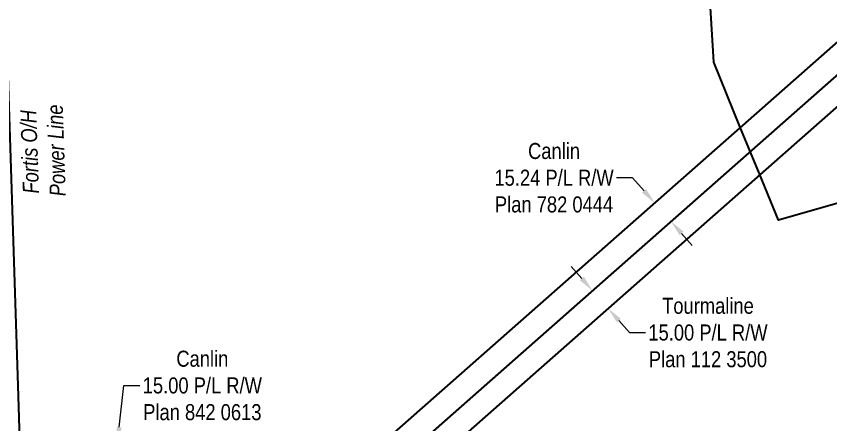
# Model space of a CAD drawing. Extents: x 665644 to 689199, y 5825051 to 5844826.
# Drawn here: x 667381 to 667890, y 5828844 to 5829098 of the extents above; entities that cross this region are included whole.
import ezdxf

# ---------------------------------------------------------------- set-up
doc = ezdxf.new("R2010")
doc.units = 0
doc.header["$LTSCALE"] = 5
doc.header["$PDSIZE"] = 0.5
doc.layers.get('Defpoints').update_dxf_attribs({"color": 9})
for name, color, linetype in [('AS-POWER', 104, 'foc-POWER'), ('AS-POWER-T', 104, 'Continuous'), ('F-RW', 190, 'Continuous'), ('L-TITLEDB', 4, 'Continuous')]:
    doc.layers.add(name, color=color, linetype=linetype)
doc.layers.add('F-RW-T', color=190, linetype='Continuous', lineweight=9)
doc.styles.add('175L', font='ARIALN.TTF', dxfattribs={"height": 20})
doc.styles.add('80CG', font='ARIALN.TTF', dxfattribs={"height": 10})
doc.styles.add('foc-LtypeFont', font='ARIALN.TTF', dxfattribs={"height": 7.35})
doc.linetypes.add('foc-POWER', pattern='A,6,-1,["P",foc-LtypeFont,S=0.2,R=0,X=-0.625,Y=-0.75],-1.24,4', length=12.24)
doc.dimstyles.new('Compass 5 000', dxfattribs={"dimscale": 5, "dimtxt": 9, "dimasz": 2, "dimexe": 0.2, "dimexo": 0.0625, "dimgap": 0.5, "dimtad": 0, "dimtih": 1, "dimtoh": 1, "dimzin": 0, "dimdsep": 46, "dimtxsty": '80CG', "dimcen": 0.1, "dimse1": 1, "dimse2": 1, "dimclrd": 256, "dimclrt": 256, "dimaunit": 1, "dimadec": 4, "dimazin": 0, "dimtfac": 0.06, "dimtofl": 0, "dimtmove": 0, "dimatfit": 1, "dimfxl": 0.2, "dimtolj": 1, "dimtzin": 0, "dimlwd": -1, "dimarcsym": 0})

# ---------------------------------------------------------------- blocks, each defined once
blk = doc.blocks.new('*D2211')
at = {"layer": 'Defpoints', "color": 0, "transparency": 16777216}
for p in [(667855.3, 5829027.17), (667865.18, 5829015.94), (667751.34, 5828915.69)]:
    blk.add_point(p, dxfattribs=at)
at = {"layer": 'F-RW-T', "transparency": 16777216}
for p, q in [((667734.85, 5828934.42), (667728.24, 5828941.92)), ((667757.95, 5828908.19), (667764.57, 5828900.68)), ((667764.57, 5828900.68), (667774.57, 5828900.68))]:
    blk.add_line(p, q, dxfattribs=at)
for points in [[(667736.1, 5828935.52), (667733.6, 5828933.32), (667741.46, 5828926.91)], [(667759.2, 5828909.29), (667756.7, 5828907.09), (667751.34, 5828915.69)]]:
    blk.add_solid(points, dxfattribs=at)
at = {"layer": 'F-RW-T', "transparency": 16777216, "insert": (667813.65, 5828900.68), "char_height": 10, "attachment_point": 5, "style": '80CG'}
blk.add_mtext('\\A1;Tourmaline\\P15.00 P/L R/W\\PPlan 112 3500', dxfattribs=at)
blk = doc.blocks.new('*D2222')
at = {"layer": 'Defpoints', "color": 0, "transparency": 16777216}
for p in [(667899.75, 5829086.7), (667909.84, 5829075.25), (667780.4, 5828981.57)]:
    blk.add_point(p, dxfattribs=at)
at = {"layer": 'F-RW-T', "transparency": 16777216}
for p, q in [((667766.57, 5828997.28), (667756.57, 5828997.28)), ((667773.79, 5828989.07), (667766.57, 5828997.28)), ((667797.1, 5828962.61), (667803.71, 5828955.11))]:
    blk.add_line(p, q, dxfattribs=at)
for points in [[(667775.04, 5828990.18), (667772.54, 5828987.97), (667780.4, 5828981.57)], [(667798.35, 5828963.71), (667795.85, 5828961.51), (667790.49, 5828970.11)]]:
    blk.add_solid(points, dxfattribs=at)
at = {"layer": 'F-RW-T', "transparency": 16777216, "insert": (667717.48, 5828997.28), "char_height": 10, "attachment_point": 5, "style": '80CG'}
blk.add_mtext('\\A1;Canlin\\P15.24 P/L R/W\\PPlan 782 0444', dxfattribs=at)
blk = doc.blocks.new('*D2224')
at = {"layer": 'Defpoints', "color": 0, "transparency": 16777216}
for p in [(667444.68, 5828831.74), (667446.22, 5828831.57), (667444.57, 5828816.67)]:
    blk.add_point(p, dxfattribs=at)
at = {"layer": 'F-RW-T', "transparency": 16777216}
for p, q in [((667445.78, 5828841.68), (667448.64, 5828867.65)), ((667448.64, 5828867.65), (667458.64, 5828867.65)), ((667441.94, 5828806.9), (667440.84, 5828796.96))]:
    blk.add_line(p, q, dxfattribs=at)
for points in [[(667444.12, 5828841.86), (667447.43, 5828841.5), (667444.68, 5828831.74)], [(667440.28, 5828807.08), (667443.59, 5828806.71), (667443.03, 5828816.84)]]:
    blk.add_solid(points, dxfattribs=at)
at = {"layer": 'F-RW-T', "transparency": 16777216, "insert": (667497.73, 5828867.65), "char_height": 10, "attachment_point": 5, "style": '80CG'}
blk.add_mtext('\\A1;Canlin\\P15.00 P/L R/W\\PPlan 842 0613', dxfattribs=at)

msp = doc.modelspace()

# ---------------------------------------------------------------- linework, layer by layer
at = {"layer": 'AS-POWER', "flags": 128}
msp.add_lwpolyline([(667392.89, 5828586.522), (667387.114, 5828725.149), (667382.922, 5828860.939), (667374.652, 5829112.981), (667360.666, 5829487.519)], dxfattribs=at)
at = {"layer": 'F-RW', "flags": 128}
for points in [[(668309.405, 5829520.35), (668312.517, 5829429.874), (668263.719, 5829386.893), (667592.804, 5828795.962), (667600.07, 5828596.585), (667584.872, 5828596.044), (667577.314, 5828802.684), (668207.517, 5829357.707), (668263.044, 5829406.584)], [(668162.714, 5829515.204), (668170.094, 5829304.414), (667631.263, 5828829.898), (667634.333, 5828743.136), (667496.855, 5828738.19), (667441.865, 5828689.908), (667451.774, 5828678.648), (667502.679, 5828723.48), (667649.791, 5828728.639), (667646.486, 5828823.351), (668076.222, 5829201.793), (668185.368, 5829297.862), (668177.696, 5829515.721)]]:
    msp.add_lwpolyline(points, dxfattribs=at)
at = {"layer": 'L-TITLEDB', "flags": 128}
msp.add_lwpolyline([(668175.217, 5828616.812), (668173.242, 5828674.787), (668165.208, 5828910.5), (668161.286, 5829025.583), (668056.374, 5829027.533), (667857.616, 5828970.821), (667845.757, 5828999.808), (667833.65, 5829029.397), (667817.273, 5829069.427), (667812.215, 5829151.631), (667966.017, 5829145.886), (668009.927, 5829144.245), (668172.184, 5829138.184), (668188.179, 5828675.31), (668190.183, 5828617.335)], close=True, dxfattribs=at)

# ---------------------------------------------------------------- texts
at = {"layer": 'AS-POWER-T', "insert": (667385.749, 5828984.677), "char_height": 10, "attachment_point": 1, "rotation": 91.87932, "style": '175L'}
msp.add_mtext_dynamic_manual_height_columns('\\pi2.5534;{\\fArial Narrow|b0|i1|c0|p34;Fortis O/H\\P\\pi0.32626;Power Line}', width=57.1191, gutter_width=100, heights=[0], dxfattribs=at)

# ---------------------------------------------------------------- dimensions: what is measured, and where the dimension line sits
at = {"layer": 'F-RW-T', "color": 3}
for base, p1, p2, angle, text, picture, middle in [((667780.4, 5828981.57), (667909.841, 5829075.248), (667899.749, 5829086.704), 131.37666, 'Canlin\\P15.24 P/L R/W\\PPlan 782 0444', '*D2222', (667717.48, 5828997.275)), ((667751.343, 5828915.692), (667855.302, 5829027.166), (667865.184, 5829015.945), 311.36838, 'Tourmaline\\P15.00 P/L R/W\\PPlan 112 3500', '*D2211', (667813.651, 5828900.678)), ((667444.678, 5828831.742), (667444.572, 5828816.666), (667446.218, 5828831.572), 83.70043, 'Canlin\\P15.00 P/L R/W\\PPlan 842 0613', '*D2224', (667497.728, 5828867.646))]:
    dim = msp.add_linear_dim(base=base, p1=p1, p2=p2, angle=angle, text=text, dimstyle='Compass 5 000', dxfattribs=at)
    dim.commit()
    dim.dimension.update_dxf_attribs({"geometry": picture, "text_midpoint": middle, "dimtype": 161})

doc.saveas('drawing.dxf')
